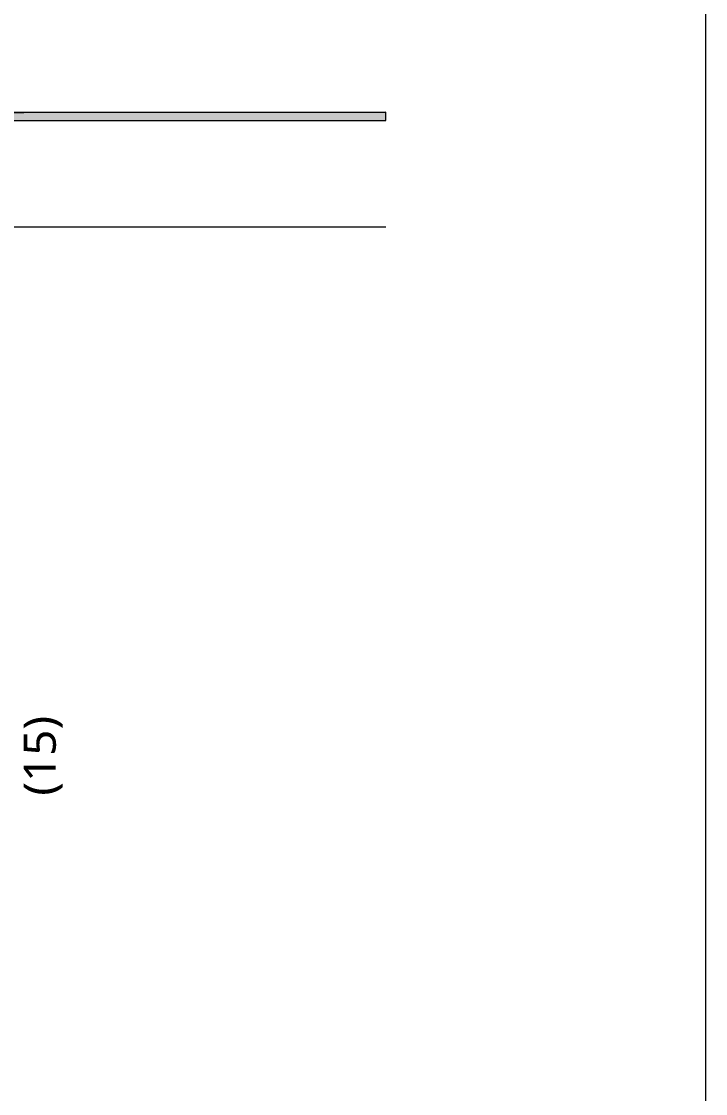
# Model space of a CAD drawing. Header units: millimetres. Extents: x 0 to 420, y 0 to 297.
# Drawn here: x 364.5 to 420.2, y 126.5 to 213.7 of the extents above; entities that cross this region are included whole.
import ezdxf
from ezdxf.enums import TextEntityAlignment as Align

# ---------------------------------------------------------------- set-up
doc = ezdxf.new("R2010")
doc.units = ezdxf.units.MM
doc.styles.add('kst32b', font='NotoSansJP-Variable.ttf')

msp = doc.modelspace()

# ---------------------------------------------------------------- hatches: boundary and pattern name
h = msp.add_hatch(color=7)
h.paths.add_polyline_path([(394.166, 205.634), (394.166, 206.333), (26.183, 205.634), (394.166, 205.634)])
h.paths.add_polyline_path([(394.166, 206.333), (26.183, 205.634), (26.183, 206.333), (394.166, 206.333)])

# ---------------------------------------------------------------- linework, layer by layer
at = {"lineweight": 13}
msp.add_lwpolyline([(0.191, 0), (0.191, 296.968), (420.158, 296.968), (420.158, 0)], close=True, dxfattribs=at)
at = {"lineweight": 0}
for points in [[(394.166, 205.634), (394.166, 206.333), (26.183, 205.634)], [(394.166, 206.333), (26.183, 205.634), (26.183, 206.333)]]:
    msp.add_lwpolyline(points, close=True, dxfattribs=at)
at = {"lineweight": 13}
msp.add_lwpolyline([(394.166, 196.977), (26.183, 196.977)], dxfattribs=at)

# ---------------------------------------------------------------- texts
at = {"style": 'kst32b'}
msp.add_text('(15)', height=2.5989, dxfattribs=at).set_placement((367.305, 150.728), (367.305, 157.225), align=Align.FIT)

doc.saveas('drawing.dxf')
